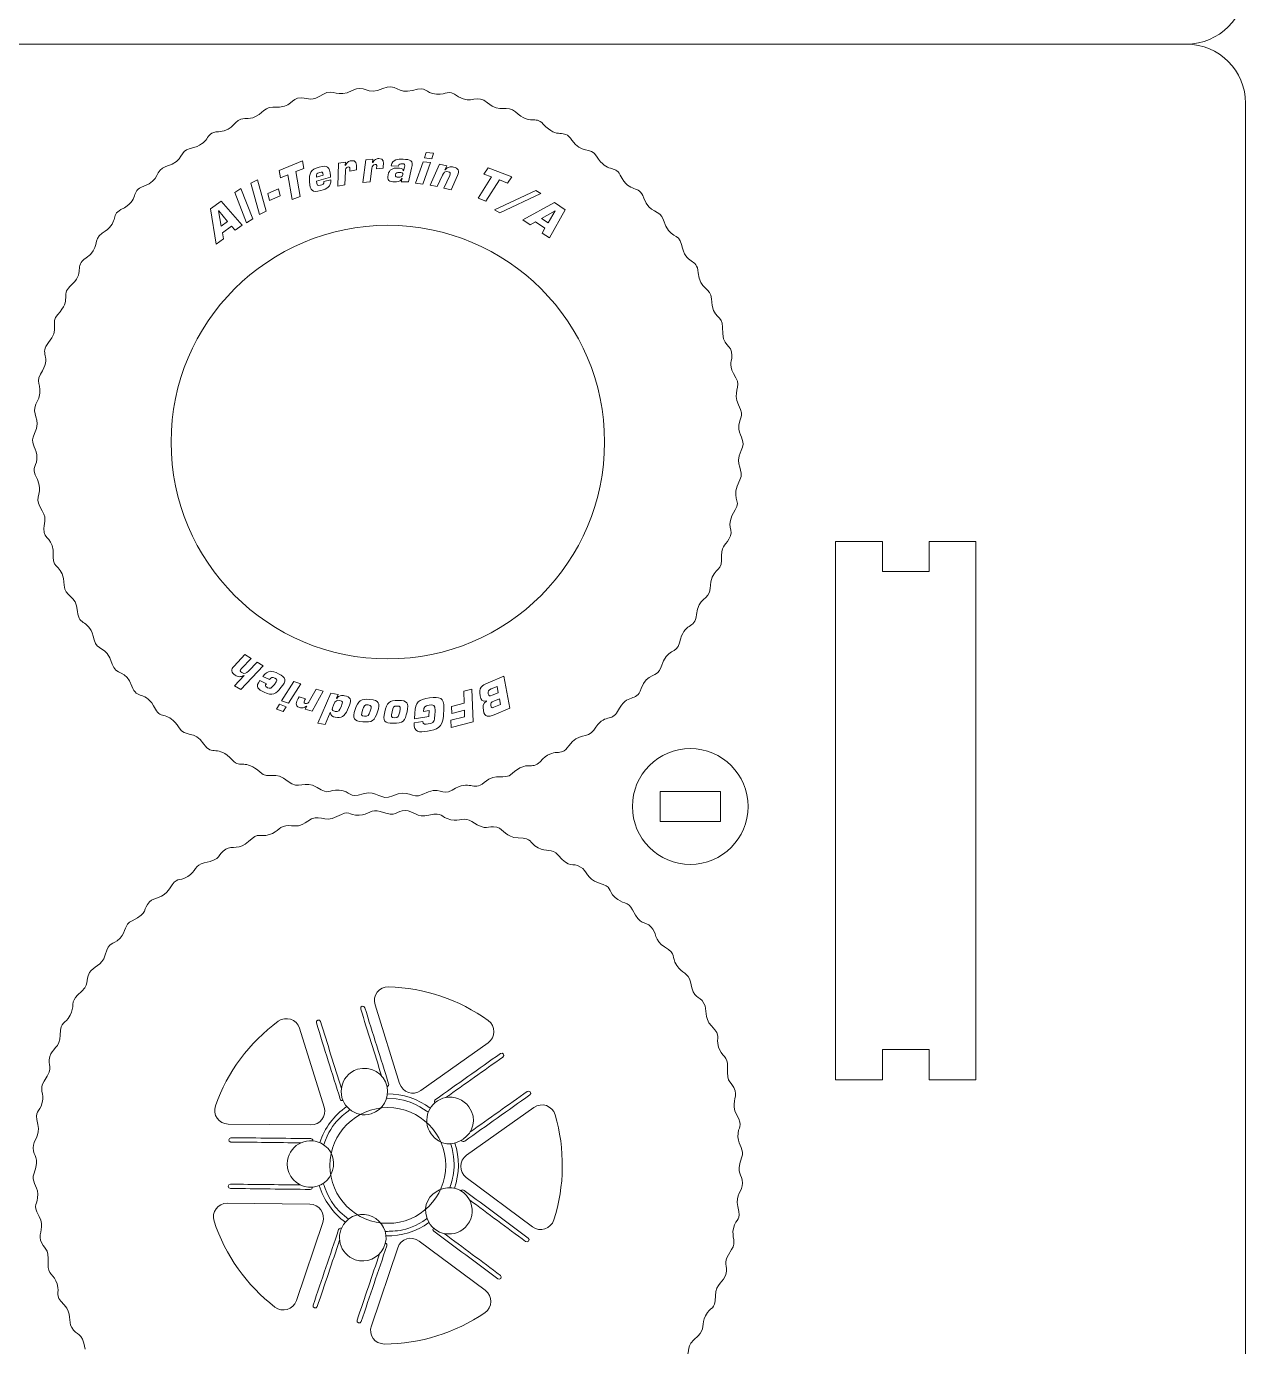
# Model space of a CAD drawing. Header units: centimetres. Extents: x -10 to 98, y 3 to 108.
# Drawn here: x 46.43 to 58.7, y 42.45 to 55.74 of the extents above; entities that cross this region are included whole.
import ezdxf

# ---------------------------------------------------------------- set-up
doc = ezdxf.new("R2010")
doc.units = ezdxf.units.CM
doc.header["$MEASUREMENT"] = 0
doc.layers.add('Camada 1', color=7, linetype='Continuous')

msp = doc.modelspace()

# ---------------------------------------------------------------- linework, layer by layer
at = {"layer": 'Camada 1', "color": 5, "lineweight": 9}
for points in [[(58.10714, 55.55719), (58.4344, 55.55719), (58.70215, 55.82494), (58.70215, 56.15219)], [(24.78712, 55.55719), (24.78712, 55.55719), (58.10714, 55.55719), (58.10714, 55.55719)], [(58.10714, 55.55719), (58.10714, 55.55719), (24.78712, 55.55719), (24.78712, 55.55719)], [(58.70215, 54.96219), (58.70215, 55.28944), (58.4344, 55.55719), (58.10714, 55.55719)], [(58.70215, 54.96219), (58.70215, 54.96219), (58.70215, 3.79219), (58.70215, 3.79219)]]:
    msp.add_open_spline(points, degree=3, dxfattribs=at)
at = {"layer": 'Camada 1', "color": 3, "lineweight": 9}
for points in [[(49.70859, 55.09044), (49.83355, 55.15996), (49.85426, 55.03275), (50.01753, 55.11065)], [(50.31424, 55.09178), (50.1693, 55.0481), (50.14552, 55.17173), (50.01753, 55.11065)], [(50.55664, 55.05469), (50.42983, 55.06587), (50.47309, 55.13962), (50.31424, 55.09178)], [(48.91049, 54.92154), (49.12079, 54.91154), (49.07443, 55.01857), (49.19737, 55.01541)], [(49.19737, 55.01541), (49.28027, 55.01328), (49.2911, 54.97441), (49.41991, 55.05539)], [(49.41991, 55.05539), (49.5176, 55.11681), (49.56163, 55.0087), (49.70859, 55.09044)], [(50.78016, 55.028), (50.6496, 55.11111), (50.67445, 55.0443), (50.55664, 55.05469)], [(51.07102, 54.96657), (50.96429, 55.0597), (50.90744, 54.94699), (50.78016, 55.028)], [(48.66215, 54.81039), (48.79844, 54.81556), (48.80199, 54.9267), (48.91049, 54.92154)], [(51.07102, 54.96657), (51.20105, 54.85314), (51.26666, 54.95423), (51.3522, 54.875)], [(51.3522, 54.875), (51.50659, 54.73196), (51.54839, 54.84468), (51.63183, 54.75285)], [(48.36246, 54.6762), (48.53391, 54.68794), (48.51053, 54.80618), (48.62645, 54.81019)], [(48.62645, 54.81019), (48.63833, 54.81061), (48.65028, 54.80992), (48.66215, 54.81039)], [(51.63183, 54.75285), (51.78319, 54.58633), (51.83306, 54.72101), (51.92056, 54.59048)], [(48.07781, 54.5073), (48.29757, 54.55484), (48.20562, 54.66546), (48.36246, 54.6762)], [(47.83228, 54.32618), (48.03296, 54.38773), (47.9559, 54.48091), (48.07781, 54.5073)], [(51.92056, 54.59048), (52.01649, 54.44738), (52.10657, 54.52792), (52.16854, 54.42905)], [(52.16854, 54.42905), (52.2802, 54.25077), (52.35038, 54.34929), (52.40701, 54.23869)], [(47.6122, 54.12849), (47.77527, 54.18411), (47.72071, 54.29195), (47.83228, 54.32618)], [(52.40701, 54.23869), (52.50938, 54.0387), (52.59297, 54.15632), (52.6438, 54.00731)], [(47.38083, 53.89169), (47.58072, 53.99404), (47.46316, 54.07765), (47.6122, 54.12849)], [(52.6438, 54.00731), (52.69938, 53.84432), (52.8074, 53.89868), (52.84153, 53.7872)], [(47.19047, 53.65319), (47.36866, 53.76479), (47.27022, 53.83506), (47.38083, 53.89169)], [(50.06739, 53.73371), (48.8625, 53.73371), (47.88576, 52.75695), (47.88576, 51.55207)], [(52.249, 51.55207), (52.249, 52.75695), (51.27226, 53.73371), (50.06739, 53.73371)], [(52.84153, 53.7872), (52.90302, 53.58643), (52.99641, 53.66306), (53.02262, 53.5417)], [(47.02901, 53.40522), (47.17193, 53.50093), (47.09167, 53.59133), (47.19047, 53.65319)], [(53.02262, 53.5417), (53.07014, 53.32187), (53.18063, 53.41402), (53.19153, 53.25704)], [(46.86666, 53.11654), (47.03309, 53.2678), (46.89848, 53.31784), (47.02901, 53.40522)], [(53.19153, 53.25704), (53.20342, 53.08545), (53.32149, 53.10903), (53.3255, 52.99307)], [(46.74452, 52.8369), (46.88743, 52.99109), (46.77482, 53.03307), (46.86666, 53.11654)], [(53.3255, 52.99307), (53.33271, 52.78351), (53.44293, 52.83315), (53.43685, 52.70895)], [(46.65293, 52.5557), (46.76623, 52.68552), (46.66527, 52.75143), (46.74452, 52.8369)], [(53.43685, 52.70895), (53.4266, 52.49907), (53.53389, 52.54507), (53.53073, 52.4221)], [(46.57091, 52.23491), (46.69283, 52.4241), (46.54926, 52.43691), (46.65293, 52.5557)], [(53.53073, 52.4221), (53.52862, 52.33912), (53.48976, 52.32846), (53.57072, 52.19957)], [(46.52521, 51.93306), (46.62334, 52.11882), (46.50371, 52.13062), (46.57091, 52.23491)], [(53.57072, 52.19957), (53.6283, 52.1079), (53.53354, 52.05094), (53.59585, 51.92869)], [(46.50945, 51.63772), (46.58517, 51.79217), (46.47089, 51.83029), (46.52521, 51.93306)], [(53.60158, 51.68107), (53.58854, 51.80901), (53.67101, 51.78125), (53.59585, 51.92869)], [(46.50945, 51.63772), (46.45956, 51.53594), (46.5242, 51.51169), (46.53324, 51.42308)], [(47.88576, 51.55207), (47.88576, 50.3472), (48.8625, 49.37045), (50.06739, 49.37045)], [(50.06739, 49.37045), (51.27226, 49.37045), (52.249, 50.3472), (52.249, 51.55207)], [(53.62533, 51.46643), (53.67522, 51.56842), (53.61061, 51.59222), (53.60158, 51.68107)], [(46.53324, 51.42308), (46.54628, 51.29509), (46.46376, 51.32299), (46.53895, 51.17549)], [(53.62533, 51.46643), (53.5496, 51.31154), (53.664, 51.27418), (53.6096, 51.1711)], [(46.56413, 50.90456), (46.50641, 50.99618), (46.6013, 51.05316), (46.53895, 51.17549)], [(53.6096, 51.1711), (53.51143, 50.98502), (53.63112, 50.97354), (53.56392, 50.86924)], [(46.6041, 50.68208), (46.60645, 50.76532), (46.64496, 50.77633), (46.56413, 50.90456)], [(53.56392, 50.86924), (53.45007, 50.69256), (53.56602, 50.67837), (53.50163, 50.57379)], [(46.69795, 50.3952), (46.70795, 50.60555), (46.60064, 50.55936), (46.6041, 50.68208)], [(53.50163, 50.57379), (53.45766, 50.50245), (53.41913, 50.51327), (53.42506, 50.36134)], [(55.04568, 50.55269), (55.04568, 50.55269), (54.5747, 50.55269), (54.5747, 50.55269)], [(54.5747, 50.55269), (54.5747, 50.55269), (54.57472, 45.13481), (54.57472, 45.13481)], [(55.04568, 50.24927), (55.04568, 50.24927), (55.04568, 50.55269), (55.04568, 50.55269)], [(55.98763, 50.55269), (55.98763, 50.55269), (55.51666, 50.55269), (55.51666, 50.55269)], [(55.51666, 50.55269), (55.51666, 50.55269), (55.51666, 50.24928), (55.51666, 50.24928)], [(55.98764, 45.13481), (55.98764, 45.13481), (55.98763, 50.55269), (55.98763, 50.55269)], [(46.80931, 50.11108), (46.80209, 50.32069), (46.69204, 50.27077), (46.69795, 50.3952)], [(53.42506, 50.36134), (53.4299, 50.23746), (53.32061, 50.28768), (53.31088, 50.07818)], [(55.51666, 50.24928), (55.51666, 50.24928), (55.04568, 50.24927), (55.04568, 50.24927)], [(46.94333, 49.84718), (46.93182, 50.01823), (46.81331, 49.99519), (46.80931, 50.11108)], [(53.31088, 50.07818), (53.3055, 49.96238), (53.18768, 49.98711), (53.17419, 49.81577)], [(47.11218, 49.56249), (47.06485, 49.782), (46.95386, 49.6905), (46.94333, 49.84718)], [(53.17419, 49.81577), (53.16186, 49.65901), (53.05161, 49.75181), (53.00248, 49.53291)], [(47.29327, 49.31696), (47.23175, 49.51787), (47.13835, 49.44107), (47.11218, 49.56249)], [(53.00248, 49.53291), (52.97531, 49.41199), (52.88211, 49.48906), (52.81887, 49.28914)], [(47.49099, 49.09686), (47.43569, 49.25959), (47.32735, 49.20564), (47.29327, 49.31696)], [(52.81887, 49.28914), (52.78379, 49.17816), (52.67613, 49.23341), (52.61895, 49.07104)], [(47.72781, 48.86549), (47.62553, 49.06523), (47.54154, 48.94808), (47.49099, 49.09686)], [(52.61895, 49.07104), (52.56667, 48.92263), (52.48458, 49.04113), (52.37987, 48.84206)], [(47.96634, 48.67512), (47.85474, 48.8533), (47.78447, 48.75485), (47.72781, 48.86549)], [(52.37987, 48.84206), (52.32208, 48.73217), (52.25224, 48.83087), (52.13945, 48.65409)], [(48.21427, 48.51365), (48.11845, 48.65672), (48.02826, 48.57622), (47.96634, 48.67512)], [(52.13945, 48.65409), (52.07696, 48.55615), (51.98738, 48.6371), (51.88985, 48.49509)], [(48.50297, 48.35131), (48.35228, 48.51754), (48.30156, 48.3833), (48.21427, 48.51365)], [(51.88985, 48.49509), (51.80092, 48.3656), (51.75283, 48.50067), (51.59955, 48.33572)], [(48.7826, 48.22916), (48.6287, 48.37202), (48.58597, 48.25972), (48.50297, 48.35131)], [(53.1119, 48.46732), (52.79019, 48.46732), (52.52938, 48.20654), (52.52938, 47.88481)], [(53.69441, 47.88481), (53.69441, 48.20654), (53.4336, 48.46732), (53.1119, 48.46732)], [(49.06381, 48.13762), (48.93427, 48.25082), (48.86795, 48.14998), (48.7826, 48.22916)], [(51.31878, 48.21657), (51.23255, 48.13792), (51.16783, 48.23977), (51.03657, 48.1276)], [(51.59955, 48.33572), (51.51495, 48.2447), (51.47404, 48.35819), (51.31878, 48.21657)], [(49.06381, 48.13762), (49.17048, 48.04441), (49.22706, 48.15716), (49.35465, 48.07616)], [(50.71489, 48.04875), (50.60966, 47.98268), (50.60009, 48.10277), (50.41276, 48.00629)], [(51.03657, 48.1276), (50.91702, 48.02547), (50.9056, 48.16847), (50.71489, 48.04875)], [(49.35465, 48.07616), (49.48563, 47.99299), (49.46006, 48.05988), (49.57818, 48.04947)], [(49.57818, 48.04947), (49.70506, 48.03828), (49.6617, 47.96454), (49.82055, 48.01238)], [(49.82055, 48.01238), (49.9656, 48.05607), (49.98949, 47.93241), (50.11727, 47.99349)], [(50.41276, 48.00629), (50.3089, 47.9528), (50.27283, 48.0679), (50.11727, 47.99349)], [(49.77919, 47.7969), (49.659, 47.79311), (49.69449, 47.85865), (49.55459, 47.78337)], [(49.98976, 47.8339), (49.90068, 47.86515), (49.87356, 47.79988), (49.77919, 47.7969)], [(49.98976, 47.8339), (50.16954, 47.77084), (50.14068, 47.84305), (50.24615, 47.84374)], [(50.24615, 47.84374), (50.32196, 47.84423), (50.36101, 47.76799), (50.48075, 47.79637)], [(50.70128, 47.75158), (50.58392, 47.77908), (50.63527, 47.83299), (50.48075, 47.79637)], [(52.52938, 47.88481), (52.52938, 47.5631), (52.79019, 47.30231), (53.1119, 47.30231)], [(53.1119, 47.30231), (53.4336, 47.30231), (53.69441, 47.5631), (53.69441, 47.88481)], [(49.07051, 47.69244), (48.97644, 47.6995), (48.96696, 47.62934), (48.87682, 47.60213)], [(49.07051, 47.69244), (49.14766, 47.68665), (49.18657, 47.68094), (49.26065, 47.73856)], [(49.55459, 47.78337), (49.41924, 47.71053), (49.37218, 47.825), (49.26065, 47.73856)], [(50.91418, 47.73269), (50.83653, 47.78574), (50.79337, 47.73), (50.70128, 47.75158)], [(50.91418, 47.73269), (51.07145, 47.62526), (51.06292, 47.70244), (51.16446, 47.67575)], [(48.87682, 47.60213), (48.76177, 47.56742), (48.77903, 47.63992), (48.66334, 47.53102)], [(51.16446, 47.67575), (51.23806, 47.6564), (51.25586, 47.57266), (51.37866, 47.56924)], [(51.58021, 47.46895), (51.47404, 47.52584), (51.53734, 47.56482), (51.37866, 47.56924)], [(48.21922, 47.3179), (48.4064, 47.35332), (48.34561, 47.40148), (48.43643, 47.45466)], [(48.43643, 47.45466), (48.50163, 47.49282), (48.57382, 47.44674), (48.66334, 47.53102)], [(51.78089, 47.39577), (51.71943, 47.46701), (51.66356, 47.42431), (51.58021, 47.46895)], [(48.21922, 47.3179), (48.12655, 47.30036), (48.1357, 47.2303), (48.05556, 47.18052)], [(51.78089, 47.39577), (51.90552, 47.25133), (51.91689, 47.32797), (52.00805, 47.27584)], [(48.05556, 47.18052), (47.95325, 47.11698), (47.951, 47.19161), (47.86771, 47.05625)], [(52.00805, 47.27584), (52.07401, 47.23815), (52.06947, 47.15274), (52.18728, 47.11754)], [(47.66841, 46.92411), (47.72183, 46.97809), (47.80334, 46.95165), (47.86771, 47.05625)], [(52.35591, 46.96826), (52.26803, 47.05078), (52.33961, 47.07206), (52.18728, 47.11754)], [(47.49402, 46.7358), (47.66582, 46.81844), (47.5944, 46.84933), (47.66841, 46.92411)], [(52.53095, 46.84565), (52.4901, 46.93057), (52.42441, 46.90393), (52.35591, 46.96826)], [(52.53095, 46.84565), (52.61363, 46.67378), (52.64445, 46.74523), (52.71923, 46.67127)], [(47.49402, 46.7358), (47.40899, 46.69491), (47.43585, 46.62933), (47.37138, 46.56072)], [(52.71923, 46.67127), (52.77334, 46.61774), (52.74668, 46.53645), (52.85144, 46.47197)], [(47.37138, 46.56072), (47.28887, 46.47291), (47.26751, 46.54427), (47.2221, 46.39212)], [(47.06379, 46.2129), (47.10144, 46.27874), (47.18695, 46.27438), (47.2221, 46.39212)], [(52.97569, 46.28408), (52.91221, 46.38647), (52.98677, 46.38866), (52.85144, 46.47197)], [(53.11306, 46.12042), (53.09553, 46.21298), (53.02526, 46.20411), (52.97569, 46.28408)], [(46.94389, 45.98572), (47.08815, 46.11003), (47.01174, 46.12195), (47.06379, 46.2129)], [(53.11306, 46.12042), (53.14852, 45.9332), (53.19666, 45.99399), (53.24983, 45.90322)], [(46.94389, 45.98572), (46.8727, 45.92439), (46.9153, 45.86851), (46.87068, 45.78509)], [(53.24983, 45.90322), (53.28797, 45.8381), (53.24195, 45.76587), (53.3262, 45.67632)], [(46.87068, 45.78509), (46.81382, 45.67883), (46.77487, 45.74236), (46.77039, 45.58353)], [(46.66386, 45.36931), (46.68312, 45.44271), (46.76691, 45.4606), (46.77039, 45.58353)], [(53.39731, 45.46284), (53.36258, 45.57785), (53.43509, 45.56063), (53.3262, 45.67632)], [(53.4876, 45.26912), (53.49471, 45.36313), (53.4246, 45.3725), (53.39731, 45.46284)], [(46.60695, 45.11901), (46.71432, 45.27627), (46.63719, 45.26768), (46.66386, 45.36931)], [(55.04569, 45.13481), (55.04569, 45.13481), (55.04568, 45.43824), (55.04568, 45.43824)], [(55.04568, 45.43824), (55.04568, 45.43824), (55.51666, 45.43824), (55.51666, 45.43824)], [(55.51666, 45.43824), (55.51666, 45.43824), (55.51666, 45.13481), (55.51666, 45.13481)], [(53.4876, 45.26912), (53.47324, 45.07932), (53.53563, 45.12539), (53.5635, 45.024)], [(46.60695, 45.11901), (46.55391, 45.04133), (46.60959, 44.99824), (46.58805, 44.90613)], [(54.57472, 45.13481), (54.57472, 45.13481), (55.04569, 45.13481), (55.04569, 45.13481)], [(55.51666, 45.13481), (55.51666, 45.13481), (55.98764, 45.13481), (55.98764, 45.13481)], [(53.5635, 45.024), (53.58354, 44.9511), (53.52029, 44.89339), (53.57857, 44.78502)], [(46.58805, 44.90613), (46.56062, 44.78878), (46.50666, 44.84011), (46.54327, 44.6856)], [(53.59208, 44.56045), (53.58831, 44.6806), (53.65376, 44.64525), (53.57857, 44.78502)], [(46.49589, 44.45098), (46.49547, 44.5269), (46.57164, 44.56587), (46.54327, 44.6856)], [(53.62907, 44.34989), (53.66022, 44.43873), (53.59506, 44.46621), (53.59208, 44.56045)], [(46.50573, 44.19459), (46.56879, 44.37449), (46.49646, 44.34578), (46.49589, 44.45098)], [(53.62907, 44.34989), (53.566, 44.17016), (53.6383, 44.19859), (53.63891, 44.09348)], [(46.50573, 44.19459), (46.47454, 44.10564), (46.53974, 44.07843), (46.54271, 43.98405)], [(46.54271, 43.98405), (46.54651, 43.86379), (46.48097, 43.89932), (46.55632, 43.75941)], [(53.63891, 44.09348), (53.63933, 44.0176), (53.56316, 43.97853), (53.59154, 43.85888)], [(53.54673, 43.63835), (53.57422, 43.7556), (53.62817, 43.70452), (53.59154, 43.85888)], [(46.57132, 43.52049), (46.55132, 43.5935), (46.61466, 43.6511), (46.55632, 43.75941)], [(53.52786, 43.42546), (53.5809, 43.50314), (53.52518, 43.54629), (53.54673, 43.63835)], [(46.64718, 43.27535), (46.66146, 43.46534), (46.59912, 43.41907), (46.57132, 43.52049)], [(53.52786, 43.42546), (53.42046, 43.26815), (53.49759, 43.27678), (53.47094, 43.17518)], [(46.64718, 43.27535), (46.64012, 43.18136), (46.71027, 43.17179), (46.73751, 43.08162)], [(46.73751, 43.08162), (46.77233, 42.96637), (46.69979, 42.98367), (46.80867, 42.86814)], [(53.47094, 43.17518), (53.45168, 43.10177), (53.36785, 43.08374), (53.36443, 42.96098)], [(53.26412, 42.75941), (53.32099, 42.86561), (53.36, 42.80231), (53.36443, 42.96098)], [(46.88498, 42.64127), (46.84686, 42.70655), (46.89292, 42.7787), (46.80867, 42.86814)], [(53.19094, 42.55876), (53.26216, 42.62021), (53.21944, 42.67594), (53.26412, 42.75941)], [(47.02174, 42.42408), (46.98638, 42.61116), (46.93785, 42.55074), (46.88498, 42.64127)], [(53.19094, 42.55876), (53.04655, 42.43417), (53.12315, 42.42279), (53.071, 42.33158)]]:
    msp.add_open_spline(points, degree=3, dxfattribs=at)
at = {"layer": 'Camada 1', "color": 1, "lineweight": 9}
for points in [[(49.20943, 54.38139), (49.20943, 54.38139), (48.97258, 54.28709), (48.97258, 54.28709)], [(49.22229, 54.30613), (49.22229, 54.30613), (49.20943, 54.38139), (49.20943, 54.38139)], [(49.4904, 54.23128), (49.48378, 54.32487), (49.45791, 54.34206), (49.37663, 54.31888)], [(49.57004, 54.35828), (49.57004, 54.35828), (49.56232, 54.12801), (49.56232, 54.12801)], [(49.64062, 54.37087), (49.64062, 54.37087), (49.57004, 54.35828), (49.57004, 54.35828)], [(49.63921, 54.33702), (49.63921, 54.33702), (49.64062, 54.37087), (49.64062, 54.37087)], [(49.66481, 54.36952), (49.65523, 54.36213), (49.64795, 54.35171), (49.64218, 54.33757)], [(49.69932, 54.38396), (49.68578, 54.38153), (49.6744, 54.37691), (49.66481, 54.36952)], [(49.75153, 54.3087), (49.75274, 54.35076), (49.74999, 54.393), (49.69932, 54.38396)], [(49.84633, 54.39355), (49.84633, 54.39355), (49.81554, 54.16524), (49.81554, 54.16524)], [(49.91779, 54.399), (49.91779, 54.399), (49.84633, 54.39355), (49.84633, 54.39355)], [(49.9399, 54.34646), (49.91764, 54.34476), (49.90997, 54.32653), (49.90755, 54.30783)], [(49.91304, 54.36548), (49.91304, 54.36548), (49.91779, 54.399), (49.91779, 54.399)], [(49.91604, 54.36571), (49.91604, 54.36571), (49.91304, 54.36548), (49.91304, 54.36548)], [(49.94177, 54.39525), (49.93149, 54.38884), (49.92318, 54.37919), (49.91604, 54.36571)], [(49.95441, 54.314), (49.95663, 54.33007), (49.95999, 54.34797), (49.9399, 54.34646)], [(49.97751, 54.40613), (49.96382, 54.40508), (49.95204, 54.40162), (49.94177, 54.39525)], [(50.02194, 54.32604), (50.02737, 54.36775), (50.02887, 54.41007), (49.97751, 54.40613)], [(50.14671, 54.39214), (50.12506, 54.38404), (50.10831, 54.36727), (50.0998, 54.33226)], [(50.22027, 54.399), (50.19409, 54.39961), (50.16792, 54.40022), (50.14671, 54.39214)], [(50.20977, 54.35417), (50.19134, 54.35462), (50.17837, 54.3506), (50.1736, 54.33054)], [(50.23518, 54.31924), (50.23994, 54.34015), (50.24197, 54.35343), (50.20977, 54.35417)], [(50.30704, 54.30984), (50.32515, 54.38713), (50.29578, 54.39724), (50.22027, 54.399)], [(50.42242, 54.37414), (50.42242, 54.37414), (50.34739, 54.15635), (50.34739, 54.15635)], [(50.42068, 54.14736), (50.42068, 54.14736), (50.4957, 54.36519), (50.4957, 54.36519)], [(50.4957, 54.36519), (50.4957, 54.36519), (50.42242, 54.37414), (50.42242, 54.37414)], [(50.45417, 54.46755), (50.45417, 54.46755), (50.43537, 54.41278), (50.43537, 54.41278)], [(50.43537, 54.41278), (50.43537, 54.41278), (50.50864, 54.40381), (50.50864, 54.40381)], [(50.52743, 54.45862), (50.52743, 54.45862), (50.45417, 54.46755), (50.45417, 54.46755)], [(50.58819, 54.34834), (50.58819, 54.34834), (50.49235, 54.13883), (50.49235, 54.13883)], [(50.50864, 54.40381), (50.50864, 54.40381), (50.52743, 54.45862), (50.52743, 54.45862)], [(50.66027, 54.33233), (50.66027, 54.33233), (50.58819, 54.34834), (50.58819, 54.34834)], [(48.97258, 54.28709), (48.97258, 54.28709), (48.98545, 54.21181), (48.98545, 54.21181)], [(48.98545, 54.21181), (48.98545, 54.21181), (49.06203, 54.24231), (49.06203, 54.24231)], [(49.06203, 54.24231), (49.06203, 54.24231), (49.10478, 53.99324), (49.10478, 53.99324)], [(49.14176, 54.27405), (49.14176, 54.27405), (49.22229, 54.30613), (49.22229, 54.30613)], [(49.18454, 54.02502), (49.18454, 54.02502), (49.14176, 54.27405), (49.14176, 54.27405)], [(49.37663, 54.31888), (49.28952, 54.29403), (49.27263, 54.25933), (49.27868, 54.17089)], [(49.37877, 54.26592), (49.35359, 54.25876), (49.34615, 54.25038), (49.34765, 54.22003)], [(49.41743, 54.23992), (49.41743, 54.23992), (49.34765, 54.22003), (49.34765, 54.22003)], [(49.35059, 54.17848), (49.35059, 54.17848), (49.49134, 54.21859), (49.49134, 54.21859)], [(49.41743, 54.23992), (49.41484, 54.274), (49.40271, 54.27275), (49.37877, 54.26592)], [(49.49134, 54.21859), (49.49134, 54.21859), (49.4904, 54.23128), (49.4904, 54.23128)], [(49.63498, 54.14098), (49.63498, 54.14098), (49.63954, 54.27914), (49.63954, 54.27914)], [(49.64218, 54.33757), (49.64218, 54.33757), (49.63921, 54.33702), (49.63921, 54.33702)], [(49.66785, 54.32079), (49.64589, 54.31686), (49.64009, 54.29798), (49.63954, 54.27914)], [(49.68555, 54.28997), (49.68615, 54.30619), (49.68772, 54.32434), (49.66785, 54.32079)], [(49.68533, 54.27902), (49.68533, 54.27902), (49.75082, 54.2907), (49.75082, 54.2907)], [(49.68555, 54.28997), (49.68555, 54.28997), (49.68533, 54.27902), (49.68533, 54.27902)], [(49.75082, 54.2907), (49.75082, 54.2907), (49.75153, 54.3087), (49.75153, 54.3087)], [(49.88915, 54.17086), (49.88915, 54.17086), (49.90755, 54.30783), (49.90755, 54.30783)], [(49.95441, 54.314), (49.95441, 54.314), (49.9531, 54.30313), (49.9531, 54.30313)], [(49.9531, 54.30313), (49.9531, 54.30313), (50.01944, 54.3082), (50.01944, 54.3082)], [(50.01944, 54.3082), (50.01944, 54.3082), (50.02194, 54.32604), (50.02194, 54.32604)], [(50.06935, 54.24197), (50.05602, 54.18475), (50.08319, 54.17166), (50.13469, 54.17047)], [(50.16756, 54.3105), (50.11435, 54.31175), (50.08223, 54.29574), (50.06935, 54.24197)], [(50.0998, 54.33226), (50.0998, 54.33226), (50.1736, 54.33054), (50.1736, 54.33054)], [(50.14363, 54.24238), (50.13793, 54.21804), (50.15896, 54.21756), (50.17011, 54.2173)], [(50.18153, 54.26509), (50.16348, 54.26552), (50.14884, 54.26286), (50.14363, 54.24238)], [(50.22316, 54.28389), (50.22118, 54.30968), (50.18859, 54.31001), (50.16756, 54.3105)], [(50.17011, 54.2173), (50.20101, 54.21657), (50.21139, 54.2202), (50.21709, 54.24367)], [(50.21709, 54.24367), (50.22139, 54.26246), (50.20557, 54.26454), (50.18153, 54.26509)], [(50.2266, 54.28381), (50.2266, 54.28381), (50.22316, 54.28389), (50.22316, 54.28389)], [(50.23518, 54.31924), (50.23518, 54.31924), (50.2266, 54.28381), (50.2266, 54.28381)], [(50.27375, 54.1698), (50.27375, 54.1698), (50.30704, 54.30984), (50.30704, 54.30984)], [(50.56442, 54.12281), (50.56442, 54.12281), (50.61689, 54.23822), (50.61689, 54.23822)], [(50.67488, 54.27367), (50.64265, 54.28083), (50.62869, 54.26373), (50.61689, 54.23822)], [(50.69088, 54.23668), (50.69088, 54.23668), (50.63186, 54.10781), (50.63186, 54.10781)], [(50.64232, 54.29322), (50.64232, 54.29322), (50.66027, 54.33233), (50.66027, 54.33233)], [(50.64525, 54.29257), (50.64525, 54.29257), (50.64232, 54.29322), (50.64232, 54.29322)], [(50.68441, 54.32035), (50.67084, 54.31677), (50.65837, 54.30813), (50.64525, 54.29257)], [(50.69088, 54.23668), (50.6994, 54.25722), (50.69835, 54.26846), (50.67488, 54.27367)], [(50.72993, 54.31946), (50.71315, 54.3232), (50.69846, 54.32425), (50.68441, 54.32035)], [(50.70393, 54.09178), (50.70393, 54.09178), (50.77001, 54.23668), (50.77001, 54.23668)], [(50.77001, 54.23668), (50.79059, 54.2818), (50.77852, 54.30865), (50.72993, 54.31946)], [(51.11174, 54.22043), (51.11174, 54.22043), (50.975, 54.00795), (50.975, 54.00795)], [(51.07608, 54.31385), (51.07608, 54.31385), (51.03474, 54.2497), (51.03474, 54.2497)], [(51.03474, 54.2497), (51.03474, 54.2497), (51.11174, 54.22043), (51.11174, 54.22043)], [(51.31442, 54.22332), (51.31442, 54.22332), (51.07608, 54.31385), (51.07608, 54.31385)], [(51.27304, 54.15914), (51.27304, 54.15914), (51.31442, 54.22332), (51.31442, 54.22332)], [(48.58758, 54.10558), (48.58758, 54.10558), (48.52583, 54.06514), (48.52583, 54.06514)], [(48.70679, 53.79889), (48.70679, 53.79889), (48.58758, 54.10558), (48.58758, 54.10558)], [(48.75447, 54.19278), (48.75447, 54.19278), (48.68899, 54.15869), (48.68899, 54.15869)], [(48.68899, 54.15869), (48.68899, 54.15869), (48.77702, 53.84165), (48.77702, 53.84165)], [(48.8425, 53.87573), (48.8425, 53.87573), (48.75447, 54.19278), (48.75447, 54.19278)], [(48.96629, 54.10212), (48.96629, 54.10212), (48.86018, 54.05351), (48.86018, 54.05351)], [(48.98197, 54.03186), (48.98197, 54.03186), (48.96629, 54.10212), (48.96629, 54.10212)], [(49.27868, 54.17089), (49.28442, 54.08504), (49.30732, 54.05947), (49.39276, 54.0838)], [(49.35059, 54.17848), (49.35319, 54.13813), (49.35966, 54.12794), (49.38892, 54.13628)], [(49.38892, 54.13628), (49.41083, 54.14252), (49.42498, 54.14923), (49.42303, 54.17323)], [(49.39276, 54.0838), (49.42413, 54.09278), (49.45025, 54.10289), (49.46794, 54.1191)], [(49.49281, 54.19313), (49.49281, 54.19313), (49.42303, 54.17323), (49.42303, 54.17323)], [(49.46794, 54.1191), (49.48593, 54.13583), (49.49507, 54.15852), (49.49281, 54.19313)], [(49.56232, 54.12801), (49.56232, 54.12801), (49.63498, 54.14098), (49.63498, 54.14098)], [(49.81554, 54.16524), (49.81554, 54.16524), (49.88915, 54.17086), (49.88915, 54.17086)], [(50.13469, 54.17047), (50.16042, 54.16988), (50.19485, 54.17422), (50.20802, 54.20481)], [(50.21058, 54.20478), (50.21058, 54.20478), (50.19995, 54.17152), (50.19995, 54.17152)], [(50.19995, 54.17152), (50.19995, 54.17152), (50.27375, 54.1698), (50.27375, 54.1698)], [(50.20802, 54.20481), (50.20802, 54.20481), (50.21058, 54.20478), (50.21058, 54.20478)], [(50.34739, 54.15635), (50.34739, 54.15635), (50.42068, 54.14736), (50.42068, 54.14736)], [(50.49235, 54.13883), (50.49235, 54.13883), (50.56442, 54.12281), (50.56442, 54.12281)], [(50.63186, 54.10781), (50.63186, 54.10781), (50.70393, 54.09178), (50.70393, 54.09178)], [(51.05523, 53.97745), (51.05523, 53.97745), (51.192, 54.18994), (51.192, 54.18994)], [(51.55652, 54.08354), (51.55652, 54.08354), (51.14268, 53.88946), (51.14268, 53.88946)], [(51.192, 54.18994), (51.192, 54.18994), (51.27304, 54.15914), (51.27304, 54.15914)], [(51.60794, 54.05505), (51.60794, 54.05505), (51.55652, 54.08354), (51.55652, 54.08354)], [(48.38906, 53.97787), (48.38906, 53.97787), (48.28357, 53.9011), (48.28357, 53.9011)], [(48.60245, 53.73507), (48.60245, 53.73507), (48.38906, 53.97787), (48.38906, 53.97787)], [(48.52583, 54.06514), (48.52583, 54.06514), (48.64505, 53.75846), (48.64505, 53.75846)], [(48.86018, 54.05351), (48.86018, 54.05351), (48.87579, 53.98327), (48.87579, 53.98327)], [(48.87579, 53.98327), (48.87579, 53.98327), (48.98197, 54.03186), (48.98197, 54.03186)], [(49.10478, 53.99324), (49.10478, 53.99324), (49.18454, 54.02502), (49.18454, 54.02502)], [(50.975, 54.00795), (50.975, 54.00795), (51.05523, 53.97745), (51.05523, 53.97745)], [(51.19413, 53.86098), (51.19413, 53.86098), (51.60794, 54.05505), (51.60794, 54.05505)], [(51.74368, 53.9624), (51.74368, 53.9624), (51.42564, 53.79031), (51.42564, 53.79031)], [(51.85123, 53.88854), (51.85123, 53.88854), (51.74368, 53.9624), (51.74368, 53.9624)], [(48.28357, 53.9011), (48.28357, 53.9011), (48.33977, 53.54386), (48.33977, 53.54386)], [(48.36414, 53.88013), (48.36414, 53.88013), (48.36481, 53.88062), (48.36481, 53.88062)], [(48.39036, 53.72668), (48.39036, 53.72668), (48.36414, 53.88013), (48.36414, 53.88013)], [(48.36481, 53.88062), (48.36481, 53.88062), (48.45489, 53.77367), (48.45489, 53.77367)], [(48.77702, 53.84165), (48.77702, 53.84165), (48.8425, 53.87573), (48.8425, 53.87573)], [(51.14268, 53.88946), (51.14268, 53.88946), (51.19413, 53.86098), (51.19413, 53.86098)], [(51.61485, 53.80356), (51.61485, 53.80356), (51.75076, 53.87944), (51.75076, 53.87944)], [(51.75146, 53.87896), (51.75146, 53.87896), (51.68066, 53.75839), (51.68066, 53.75839)], [(51.69349, 53.60642), (51.69349, 53.60642), (51.85123, 53.88854), (51.85123, 53.88854)], [(51.75076, 53.87944), (51.75076, 53.87944), (51.75146, 53.87896), (51.75146, 53.87896)], [(48.45489, 53.77367), (48.45489, 53.77367), (48.39036, 53.72668), (48.39036, 53.72668)], [(48.40157, 53.65732), (48.40157, 53.65732), (48.4949, 53.72524), (48.4949, 53.72524)], [(48.4949, 53.72524), (48.4949, 53.72524), (48.53165, 53.68355), (48.53165, 53.68355)], [(48.53165, 53.68355), (48.53165, 53.68355), (48.60245, 53.73507), (48.60245, 53.73507)], [(48.64505, 53.75846), (48.64505, 53.75846), (48.70679, 53.79889), (48.70679, 53.79889)], [(51.42564, 53.79031), (51.42564, 53.79031), (51.49922, 53.73977), (51.49922, 53.73977)], [(51.49922, 53.73977), (51.49922, 53.73977), (51.55319, 53.76988), (51.55319, 53.76988)], [(51.55319, 53.76988), (51.55319, 53.76988), (51.64836, 53.70453), (51.64836, 53.70453)], [(51.68066, 53.75839), (51.68066, 53.75839), (51.61485, 53.80356), (51.61485, 53.80356)], [(51.64836, 53.70453), (51.64836, 53.70453), (51.62128, 53.65597), (51.62128, 53.65597)], [(48.33977, 53.54386), (48.33977, 53.54386), (48.41194, 53.59639), (48.41194, 53.59639)], [(48.41194, 53.59639), (48.41194, 53.59639), (48.40157, 53.65732), (48.40157, 53.65732)], [(51.62128, 53.65597), (51.62128, 53.65597), (51.69349, 53.60642), (51.69349, 53.60642)], [(48.51915, 49.29835), (48.48497, 49.26243), (48.48762, 49.23309), (48.53004, 49.20703)], [(48.62889, 49.41376), (48.62889, 49.41376), (48.51915, 49.29835), (48.51915, 49.29835)], [(48.58686, 49.06178), (48.58686, 49.06178), (48.81354, 49.30029), (48.81354, 49.30029)], [(48.59395, 49.27254), (48.59395, 49.27254), (48.69176, 49.3751), (48.69176, 49.3751)], [(48.69176, 49.3751), (48.69176, 49.3751), (48.62889, 49.41376), (48.62889, 49.41376)], [(48.75064, 49.33893), (48.75064, 49.33893), (48.66339, 49.24696), (48.66339, 49.24696)], [(48.81354, 49.30029), (48.81354, 49.30029), (48.75064, 49.33893), (48.75064, 49.33893)], [(48.62142, 49.20326), (48.62142, 49.20326), (48.52395, 49.10042), (48.52395, 49.10042)], [(48.53004, 49.20703), (48.54465, 49.19802), (48.55821, 49.19224), (48.57277, 49.19134)], [(48.57277, 49.19134), (48.58675, 49.1903), (48.60136, 49.1944), (48.61884, 49.20484)], [(48.59395, 49.27254), (48.57919, 49.2559), (48.57653, 49.24495), (48.59699, 49.23238)], [(48.59699, 49.23238), (48.62516, 49.21506), (48.64389, 49.2267), (48.66339, 49.24696)], [(48.61884, 49.20484), (48.61884, 49.20484), (48.62142, 49.20326), (48.62142, 49.20326)], [(48.88191, 49.24525), (48.85832, 49.24288), (48.83701, 49.2275), (48.81049, 49.19364)], [(48.81049, 49.19364), (48.81049, 49.19364), (48.87683, 49.16132), (48.87683, 49.16132)], [(48.9312, 49.17492), (48.9011, 49.18959), (48.89445, 49.18378), (48.87683, 49.16132)], [(48.96682, 49.22061), (48.93094, 49.23808), (48.90532, 49.24819), (48.88191, 49.24525)], [(48.92492, 49.11307), (48.95811, 49.15566), (48.95628, 49.16271), (48.9312, 49.17492)], [(48.99131, 49.08075), (49.04719, 49.15234), (49.04513, 49.18245), (48.96682, 49.22061)], [(51.23342, 49.1965), (51.23342, 49.1965), (51.07581, 49.13065), (51.07581, 49.13065)], [(51.29453, 48.87316), (51.29453, 48.87316), (51.23342, 49.1965), (51.23342, 49.1965)], [(48.52395, 49.10042), (48.52395, 49.10042), (48.58686, 49.06178), (48.58686, 49.06178)], [(48.77865, 49.15281), (48.72845, 49.08798), (48.76364, 49.06322), (48.8219, 49.03484)], [(48.84501, 49.12049), (48.84501, 49.12049), (48.77865, 49.15281), (48.77865, 49.15281)], [(48.8219, 49.03484), (48.90485, 48.99442), (48.94319, 49.01919), (48.99131, 49.08075)], [(48.84501, 49.12049), (48.83706, 49.11098), (48.83386, 49.10444), (48.83526, 49.0985)], [(48.83526, 49.0985), (48.83703, 49.09237), (48.84363, 49.08728), (48.85751, 49.08051)], [(48.85751, 49.08051), (48.88105, 49.06902), (48.89273, 49.07146), (48.92492, 49.11307)], [(49.12074, 49.14409), (49.12074, 49.14409), (48.99746, 48.94944), (48.99746, 48.94944)], [(49.06668, 48.92381), (49.06668, 48.92381), (49.18998, 49.11846), (49.18998, 49.11846)], [(49.18998, 49.11846), (49.18998, 49.11846), (49.12074, 49.14409), (49.12074, 49.14409)], [(49.34701, 49.0671), (49.34701, 49.0671), (49.27908, 48.94674), (49.27908, 48.94674)], [(49.30403, 48.84442), (49.30403, 48.84442), (49.41747, 49.04495), (49.41747, 49.04495)], [(49.41747, 49.04495), (49.41747, 49.04495), (49.34701, 49.0671), (49.34701, 49.0671)], [(50.91393, 49.06628), (50.91393, 49.06628), (50.83073, 49.04515), (50.83073, 49.04515)], [(50.83073, 49.04515), (50.83073, 49.04515), (50.8356, 48.92464), (50.8356, 48.92464)], [(50.92695, 48.73748), (50.92695, 48.73748), (50.91393, 49.06628), (50.91393, 49.06628)], [(51.07581, 49.13065), (51.01288, 49.10436), (50.98094, 49.07939), (50.99592, 49.00008)], [(51.10767, 49.06768), (51.08196, 49.05695), (51.07253, 49.04603), (51.0775, 49.01971)], [(51.10767, 49.06768), (51.10767, 49.06768), (51.16751, 49.09265), (51.16751, 49.09265)], [(51.17953, 49.02931), (51.17953, 49.02931), (51.11815, 49.00369), (51.11815, 49.00369)], [(51.16751, 49.09265), (51.16751, 49.09265), (51.17953, 49.02931), (51.17953, 49.02931)], [(48.97596, 48.91485), (48.97596, 48.91485), (48.94504, 48.86588), (48.94504, 48.86588)], [(49.04518, 48.88923), (49.04518, 48.88923), (48.97596, 48.91485), (48.97596, 48.91485)], [(48.99746, 48.94944), (48.99746, 48.94944), (49.06668, 48.92381), (49.06668, 48.92381)], [(49.16609, 48.97235), (49.14552, 48.93564), (49.12843, 48.89693), (49.17759, 48.88147)], [(49.17505, 48.98797), (49.17505, 48.98797), (49.16609, 48.97235), (49.16609, 48.97235)], [(49.23851, 48.96803), (49.23851, 48.96803), (49.17505, 48.98797), (49.17505, 48.98797)], [(49.21479, 48.8783), (49.22672, 48.88042), (49.23802, 48.88631), (49.24964, 48.89616)], [(49.23325, 48.95843), (49.22521, 48.94432), (49.21542, 48.92897), (49.23467, 48.9229)], [(49.23325, 48.95843), (49.23325, 48.95843), (49.23851, 48.96803), (49.23851, 48.96803)], [(49.23467, 48.9229), (49.25595, 48.91622), (49.26985, 48.93029), (49.27908, 48.94674)], [(49.25254, 48.89526), (49.25254, 48.89526), (49.23563, 48.8659), (49.23563, 48.8659)], [(49.24964, 48.89616), (49.24964, 48.89616), (49.25254, 48.89526), (49.25254, 48.89526)], [(49.49471, 49.02524), (49.49471, 49.02524), (49.36266, 48.72388), (49.36266, 48.72388)], [(49.56699, 49.01029), (49.56699, 49.01029), (49.49471, 49.02524), (49.49471, 49.02524)], [(49.52067, 48.90503), (49.50296, 48.86399), (49.49741, 48.84983), (49.53562, 48.8419)], [(49.58377, 48.95158), (49.55394, 48.95777), (49.54196, 48.9528), (49.52067, 48.90503)], [(49.54942, 48.97405), (49.54942, 48.97405), (49.56699, 49.01029), (49.56699, 49.01029)], [(49.55276, 48.97336), (49.55276, 48.97336), (49.54942, 48.97405), (49.54942, 48.97405)], [(49.58901, 49.00003), (49.57599, 48.99658), (49.56373, 48.98816), (49.55276, 48.97336)], [(49.59673, 48.8893), (49.61963, 48.94065), (49.61403, 48.94531), (49.58377, 48.95158)], [(49.63266, 48.99933), (49.6167, 49.00261), (49.60237, 49.00341), (49.58901, 49.00003)], [(49.68228, 48.90445), (49.70698, 48.96028), (49.68604, 48.98828), (49.63266, 48.99933)], [(49.66132, 48.8562), (49.66132, 48.8562), (49.68228, 48.90445), (49.68228, 48.90445)], [(49.8874, 48.96154), (49.79435, 48.97116), (49.76815, 48.95144), (49.73896, 48.86124)], [(49.86836, 48.90658), (49.8342, 48.91008), (49.8281, 48.90125), (49.81241, 48.85367)], [(49.88967, 48.84567), (49.90537, 48.89326), (49.90381, 48.9029), (49.86836, 48.90658)], [(49.96312, 48.8381), (49.99157, 48.92577), (49.97921, 48.95208), (49.8874, 48.96154)], [(50.17302, 48.95231), (50.07945, 48.95249), (50.05538, 48.93021), (50.03545, 48.83756)], [(50.15961, 48.89569), (50.12531, 48.89575), (50.12013, 48.8863), (50.10929, 48.83741)], [(50.18698, 48.83727), (50.19778, 48.88618), (50.19524, 48.89561), (50.15961, 48.89569)], [(50.26079, 48.83713), (50.28027, 48.92722), (50.26531, 48.95215), (50.17302, 48.95231)], [(50.48757, 48.97742), (50.37382, 48.96033), (50.34535, 48.93608), (50.33898, 48.82534)], [(50.48317, 48.90557), (50.43987, 48.89907), (50.42818, 48.88732), (50.42505, 48.84171)], [(50.54304, 48.85075), (50.54642, 48.909), (50.52729, 48.91219), (50.48317, 48.90557)], [(50.63123, 48.87617), (50.63781, 48.98262), (50.58773, 48.99244), (50.48757, 48.97742)], [(50.8356, 48.92464), (50.8356, 48.92464), (50.70832, 48.89234), (50.70832, 48.89234)], [(50.99592, 49.00008), (51.00358, 48.95952), (51.01625, 48.93365), (51.06095, 48.94906)], [(51.0615, 48.94561), (51.02373, 48.92238), (51.02133, 48.89252), (51.02872, 48.85144)], [(51.06095, 48.94906), (51.06095, 48.94906), (51.0615, 48.94561), (51.0615, 48.94561)], [(51.0775, 49.01971), (51.0826, 48.99302), (51.09238, 48.99294), (51.11815, 49.00369)], [(51.13362, 48.94548), (51.1059, 48.93391), (51.10036, 48.92601), (51.10514, 48.90012)], [(51.10514, 48.90012), (51.10863, 48.88064), (51.11301, 48.87454), (51.13512, 48.88285)], [(51.13362, 48.94548), (51.13362, 48.94548), (51.19063, 48.96931), (51.19063, 48.96931)], [(51.20168, 48.91067), (51.20168, 48.91067), (51.13512, 48.88285), (51.13512, 48.88285)], [(51.19063, 48.96931), (51.19063, 48.96931), (51.20168, 48.91067), (51.20168, 48.91067)], [(48.94504, 48.86588), (48.94504, 48.86588), (49.01426, 48.84028), (49.01426, 48.84028)], [(49.01426, 48.84028), (49.01426, 48.84028), (49.04518, 48.88923), (49.04518, 48.88923)], [(49.17759, 48.88147), (49.19067, 48.87736), (49.20288, 48.8762), (49.21479, 48.8783)], [(49.23563, 48.8659), (49.23563, 48.8659), (49.30403, 48.84442), (49.30403, 48.84442)], [(49.43491, 48.70891), (49.43491, 48.70891), (49.48752, 48.82952), (49.48752, 48.82952)], [(49.48752, 48.82952), (49.48752, 48.82952), (49.49088, 48.82881), (49.49088, 48.82881)], [(49.49088, 48.82881), (49.49083, 48.79901), (49.51155, 48.78904), (49.53804, 48.78354)], [(49.53562, 48.8419), (49.57179, 48.83442), (49.57844, 48.84751), (49.59673, 48.8893)], [(49.53804, 48.78354), (49.59855, 48.77102), (49.63311, 48.79191), (49.66132, 48.8562)], [(49.73896, 48.86124), (49.70913, 48.76855), (49.72113, 48.74705), (49.81505, 48.73734)], [(49.81241, 48.85367), (49.79714, 48.80605), (49.79741, 48.79613), (49.83155, 48.79259)], [(49.81505, 48.73734), (49.90856, 48.72767), (49.93439, 48.74828), (49.96312, 48.8381)], [(49.83155, 48.79259), (49.86697, 48.78893), (49.87441, 48.79808), (49.88967, 48.84567)], [(50.03545, 48.83756), (50.01515, 48.74227), (50.02925, 48.72212), (50.12366, 48.72194)], [(50.10929, 48.83741), (50.09891, 48.78851), (50.1002, 48.77864), (50.13449, 48.77858)], [(50.12366, 48.72194), (50.21765, 48.72176), (50.24133, 48.74489), (50.26079, 48.83713)], [(50.13449, 48.77858), (50.17013, 48.7785), (50.17659, 48.78836), (50.18698, 48.83727)], [(50.33898, 48.82534), (50.33898, 48.82534), (50.33546, 48.76795), (50.33546, 48.76795)], [(50.33546, 48.76795), (50.33546, 48.76795), (50.48019, 48.78968), (50.48019, 48.78968)], [(50.48361, 48.85052), (50.48361, 48.85052), (50.42505, 48.84171), (50.42505, 48.84171)], [(50.46739, 48.64367), (50.56077, 48.6577), (50.61951, 48.6826), (50.62619, 48.79122)], [(50.47181, 48.71551), (50.5329, 48.72471), (50.53606, 48.74426), (50.53979, 48.79734)], [(50.48019, 48.78968), (50.48019, 48.78968), (50.48361, 48.85052), (50.48361, 48.85052)], [(50.54304, 48.85075), (50.54304, 48.85075), (50.53979, 48.79734), (50.53979, 48.79734)], [(50.62619, 48.79122), (50.62619, 48.79122), (50.63123, 48.87617), (50.63123, 48.87617)], [(50.84057, 48.78818), (50.84057, 48.78818), (50.70247, 48.75315), (50.70247, 48.75315)], [(50.70832, 48.89234), (50.70832, 48.89234), (50.71109, 48.82042), (50.71109, 48.82042)], [(50.71109, 48.82042), (50.71109, 48.82042), (50.8384, 48.85273), (50.8384, 48.85273)], [(50.8384, 48.85273), (50.8384, 48.85273), (50.84057, 48.78818), (50.84057, 48.78818)], [(51.02872, 48.85144), (51.04239, 48.78089), (51.07949, 48.78333), (51.13853, 48.808)], [(51.13853, 48.808), (51.13853, 48.808), (51.29453, 48.87316), (51.29453, 48.87316)], [(49.36266, 48.72388), (49.36266, 48.72388), (49.43491, 48.70891), (49.43491, 48.70891)], [(50.33289, 48.72721), (50.32686, 48.623), (50.38506, 48.63131), (50.46739, 48.64367)], [(50.41903, 48.74014), (50.41903, 48.74014), (50.33289, 48.72721), (50.33289, 48.72721)], [(50.41903, 48.74014), (50.41882, 48.7071), (50.44636, 48.71168), (50.47181, 48.71551)], [(50.70247, 48.75315), (50.70247, 48.75315), (50.70563, 48.68133), (50.70563, 48.68133)], [(50.70563, 48.68133), (50.70563, 48.68133), (50.92695, 48.73748), (50.92695, 48.73748)], [(49.83603, 45.85965), (49.82744, 45.88708), (49.78575, 45.87402), (49.79432, 45.8466)], [(50.00435, 45.17389), (49.93424, 45.39809), (49.86461, 45.62243), (49.79432, 45.8466)], [(49.83603, 45.85965), (49.9161, 45.60411), (49.99544, 45.34833), (50.07553, 45.09278)], [(49.38958, 45.72019), (49.38098, 45.74764), (49.3393, 45.73457), (49.34789, 45.70714)], [(49.58734, 44.94026), (49.50727, 45.1958), (49.42797, 45.4516), (49.34789, 45.70714)], [(49.59963, 45.04723), (49.5295, 45.27151), (49.45985, 45.49597), (49.38958, 45.72019)], [(50.54521, 44.93414), (50.76367, 45.08905), (50.98211, 45.24396), (51.20055, 45.39886)], [(50.65087, 44.95553), (50.84254, 45.09143), (51.03419, 45.22734), (51.22583, 45.36324)], [(51.22583, 45.36324), (51.24927, 45.37986), (51.224, 45.4155), (51.20055, 45.39886)], [(49.76177, 45.23965), (49.67206, 45.21165), (49.61126, 45.13457), (49.59963, 45.0472)], [(50.06009, 45.06514), (50.03151, 45.19863), (49.89445, 45.28106), (49.76177, 45.23965)], [(49.59963, 45.0472), (49.57746, 44.88046), (49.73603, 44.74183), (49.90111, 44.79339)], [(49.90111, 44.79339), (50.01737, 44.8297), (50.08508, 44.94838), (50.06009, 45.06514)], [(50.06012, 45.06507), (50.0727, 45.06899), (50.07913, 45.0813), (50.07553, 45.09278)], [(49.58734, 44.94026), (49.59092, 44.92879), (49.60325, 44.92236), (49.61522, 44.92612)], [(50.05563, 44.95024), (50.05732, 44.94983), (50.05908, 44.94962), (50.06089, 44.94961)], [(50.47468, 44.80888), (50.42747, 44.8297), (50.31526, 44.94942), (50.06089, 44.94961)], [(50.49407, 44.84826), (50.37046, 44.942), (50.21907, 44.9927), (50.06409, 44.99329)], [(50.65086, 44.9555), (50.48523, 44.92515), (50.40242, 44.73138), (50.50245, 44.59032)], [(50.54521, 44.93414), (50.5354, 44.92719), (50.53306, 44.9135), (50.54037, 44.90324)], [(50.88381, 44.86077), (50.82948, 44.93737), (50.7375, 44.97137), (50.65086, 44.9555)], [(51.49641, 44.9817), (51.27794, 44.82679), (51.05949, 44.67188), (50.84105, 44.51696)], [(51.47114, 45.01734), (51.27949, 44.88144), (51.08782, 44.74552), (50.8962, 44.60961)], [(51.49641, 44.9817), (51.51985, 44.99832), (51.49458, 45.03396), (51.47114, 45.01734)], [(49.65335, 44.86497), (49.5254, 44.7756), (49.43096, 44.64928), (49.38245, 44.50101)], [(49.68483, 44.8344), (49.65161, 44.79741), (49.50052, 44.72568), (49.42299, 44.48449)], [(50.50245, 44.59032), (50.6803, 44.33952), (51.06179, 44.60978), (50.88381, 44.86077)], [(48.48796, 44.55182), (48.45936, 44.55215), (48.45886, 44.50846), (48.48751, 44.50815)], [(48.48796, 44.55182), (48.75579, 44.5488), (49.02357, 44.54563), (49.29135, 44.54262)], [(49.39499, 44.49503), (49.24346, 44.57282), (49.05674, 44.46573), (49.05469, 44.28959)], [(49.3129, 44.5194), (49.31309, 44.53257), (49.3034, 44.54249), (49.29135, 44.54262)], [(50.81001, 44.52307), (50.81756, 44.51234), (50.83124, 44.51001), (50.84105, 44.51696)], [(49.19232, 44.50005), (48.95738, 44.50273), (48.72243, 44.5055), (48.48751, 44.50815)], [(49.26978, 44.05392), (49.51854, 44.03423), (49.62483, 44.37703), (49.39499, 44.49503)], [(49.42077, 44.47965), (49.42169, 44.48112), (49.42243, 44.48275), (49.42299, 44.48449)], [(50.6943, 44.04963), (50.69861, 44.09683), (50.77871, 44.2473), (50.70055, 44.48664)], [(50.69953, 44.49184), (50.69965, 44.49013), (50.69997, 44.48837), (50.70055, 44.48664)], [(50.73773, 44.04338), (50.78843, 44.18979), (50.79065, 44.34944), (50.74307, 44.49712)], [(49.05469, 44.28959), (49.05321, 44.1648), (49.14995, 44.0634), (49.26978, 44.05392)], [(50.88833, 43.92734), (50.75489, 44.17436), (50.36557, 44.01163), (50.46231, 43.73803)], [(48.48263, 44.0841), (48.45403, 44.08441), (48.45352, 44.04076), (48.48217, 44.04043)], [(48.48217, 44.04043), (48.74994, 44.03738), (49.01774, 44.03423), (49.28552, 44.03121)], [(49.18749, 44.07599), (48.95256, 44.07866), (48.71758, 44.08144), (48.48263, 44.0841)], [(49.28552, 44.03121), (49.29754, 44.03106), (49.30748, 44.04077), (49.3076, 44.05338)], [(49.37734, 44.07067), (49.42227, 43.92261), (49.51501, 43.79186), (49.63986, 43.70047)], [(49.41617, 44.09111), (49.44245, 44.04644), (49.46129, 43.89468), (49.64954, 43.74792)], [(50.83539, 44.02125), (50.82575, 44.02843), (50.81204, 44.02642), (50.80449, 44.01632)], [(50.83539, 44.02125), (51.05005, 43.86116), (51.26519, 43.7017), (51.47986, 43.5416)], [(50.02333, 43.43987), (50.14565, 43.6835), (49.81957, 43.90214), (49.63986, 43.70047)], [(50.87021, 43.67657), (50.92626, 43.75185), (50.93016, 43.84985), (50.88833, 43.92734)], [(51.45373, 43.50661), (51.26542, 43.64701), (51.07677, 43.78697), (50.88839, 43.92728)], [(49.64954, 43.74792), (49.64954, 43.74792), (49.672, 43.73034), (49.672, 43.73034)], [(50.0402, 43.60616), (50.09177, 43.61774), (50.25027, 43.58555), (50.45779, 43.73549)], [(50.46231, 43.73803), (50.46073, 43.73736), (50.45921, 43.73653), (50.45779, 43.73549)], [(50.46231, 43.73803), (50.52357, 43.5648), (50.75708, 43.52464), (50.87021, 43.67657)], [(49.57228, 43.62686), (49.48653, 43.37311), (49.40093, 43.11936), (49.31521, 42.86565)], [(49.63986, 43.70047), (49.53033, 43.57754), (49.57882, 43.37787), (49.73978, 43.32355)], [(49.60098, 43.64017), (49.58854, 43.6444), (49.57612, 43.63824), (49.57228, 43.62686)], [(50.04768, 43.56294), (50.20367, 43.55968), (50.35409, 43.60701), (50.48076, 43.69821)], [(50.52619, 43.6424), (50.51834, 43.63193), (50.52033, 43.61818), (50.52996, 43.61102)], [(50.52996, 43.61102), (50.74466, 43.4509), (50.95982, 43.29143), (51.17452, 43.13133)], [(51.2006, 43.16635), (51.01226, 43.30682), (50.82349, 43.44685), (50.63499, 43.58721)], [(49.35659, 42.85164), (49.4318, 43.07424), (49.5069, 43.29688), (49.58208, 43.51948)], [(50.05678, 43.46322), (49.97107, 43.20952), (49.88551, 42.95577), (49.79978, 42.70207)], [(50.05678, 43.46322), (50.06065, 43.47463), (50.0545, 43.48706), (50.04256, 43.49108)], [(51.45373, 43.50661), (51.47676, 43.48941), (51.5029, 43.52443), (51.47986, 43.5416)], [(49.73978, 43.32355), (49.8522, 43.28564), (49.97218, 43.33804), (50.02333, 43.43987)], [(49.75842, 42.71604), (49.83361, 42.93862), (49.90869, 43.16123), (49.98386, 43.3838)], [(51.17452, 43.13133), (51.19754, 43.11414), (51.22365, 43.14915), (51.2006, 43.16635)], [(49.31521, 42.86565), (49.30604, 42.83848), (49.34744, 42.82453), (49.35659, 42.85164)], [(49.75842, 42.71604), (49.74923, 42.68891), (49.79062, 42.67495), (49.79978, 42.70207)]]:
    msp.add_open_spline(points, degree=3, dxfattribs=at)
at = {"layer": 'Camada 1', "lineweight": 9}
for points in [[(52.80847, 47.73309), (52.80847, 47.73309), (52.80847, 48.03654), (52.80847, 48.03654)], [(52.80847, 48.03654), (52.80847, 48.03654), (53.41533, 48.03654), (53.41533, 48.03654)], [(53.41533, 48.03654), (53.41533, 48.03654), (53.41533, 47.73309), (53.41533, 47.73309)], [(53.41533, 47.73309), (53.41533, 47.73309), (52.80847, 47.73309), (52.80847, 47.73309)], [(50.07452, 46.06977), (49.97904, 46.07235), (49.90995, 45.98109), (49.93843, 45.88992)], [(51.07734, 45.73145), (50.78495, 45.94211), (50.43471, 46.05984), (50.07452, 46.06977)], [(50.18608, 45.0969), (50.18608, 45.0969), (49.93843, 45.88992), (49.93843, 45.88992)], [(48.9636, 45.72286), (48.67195, 45.50927), (48.45214, 45.21469), (48.33161, 44.87379)], [(49.17776, 45.65233), (49.1493, 45.74345), (49.0406, 45.77927), (48.9636, 45.72286)], [(51.07652, 45.50596), (51.15441, 45.56118), (51.15479, 45.67566), (51.07734, 45.73145)], [(49.17776, 45.65233), (49.17776, 45.65233), (49.42541, 44.85938), (49.42541, 44.85938)], [(51.07652, 45.50596), (51.07652, 45.50596), (50.39854, 45.02517), (50.39854, 45.02517)], [(50.18608, 45.0969), (50.21426, 45.00667), (50.32136, 44.97046), (50.39854, 45.02517)], [(51.75057, 44.78212), (51.72352, 44.87367), (51.61536, 44.91113), (51.5375, 44.85591)], [(48.33161, 44.87379), (48.29982, 44.78386), (48.36535, 44.69015), (48.4607, 44.68904)], [(49.29153, 44.67948), (49.38611, 44.67839), (49.45361, 44.76913), (49.42541, 44.85938)], [(50.0674, 44.85464), (49.74575, 44.85464), (49.485, 44.59389), (49.485, 44.27224)], [(50.64979, 44.27224), (50.64979, 44.59389), (50.38906, 44.85464), (50.0674, 44.85464)], [(50.8595, 44.37512), (50.8595, 44.37512), (51.5375, 44.85591), (51.5375, 44.85591)], [(51.73811, 43.72387), (51.84787, 44.06703), (51.85265, 44.43653), (51.75057, 44.78212)], [(49.29153, 44.67948), (49.29153, 44.67948), (48.4607, 44.68904), (48.4607, 44.68904)], [(49.485, 44.27224), (49.485, 43.9506), (49.74575, 43.68984), (50.0674, 43.68984)], [(50.0674, 43.68984), (50.38906, 43.68984), (50.64979, 43.9506), (50.64979, 44.27224)], [(50.8595, 44.37512), (50.78234, 44.32041), (50.78108, 44.20736), (50.85691, 44.15091)], [(51.52338, 43.6549), (51.52338, 43.6549), (50.85691, 44.15091), (50.85691, 44.15091)], [(48.45125, 43.8922), (48.35576, 43.89331), (48.28815, 43.80094), (48.31803, 43.71024)], [(48.45125, 43.8922), (48.45125, 43.8922), (49.28237, 43.88265), (49.28237, 43.88265)], [(49.41208, 43.69973), (49.44233, 43.78935), (49.37695, 43.88155), (49.28237, 43.88265)], [(51.52338, 43.6549), (51.6, 43.59788), (51.709, 43.63291), (51.73811, 43.72387)], [(48.31803, 43.71024), (48.43053, 43.36889), (48.64549, 43.06575), (48.9304, 42.84668)], [(49.41208, 43.69973), (49.41208, 43.69973), (49.14619, 42.91221), (49.14619, 42.91221)], [(50.38117, 43.51164), (50.30529, 43.56812), (50.19735, 43.53439), (50.16711, 43.4448)], [(50.38117, 43.51164), (50.38117, 43.51164), (51.04757, 43.01561), (51.04757, 43.01561)], [(49.90128, 42.65759), (49.90128, 42.65759), (50.16711, 43.4448), (50.16711, 43.4448)], [(51.04327, 42.79019), (51.12195, 42.84419), (51.12417, 42.95864), (51.04757, 43.01561)], [(48.9304, 42.84668), (49.00612, 42.78849), (49.11565, 42.82175), (49.14619, 42.91221)], [(50.03291, 42.47466), (50.39457, 42.47566), (50.74522, 42.58559), (51.04327, 42.79019)], [(49.90128, 42.65759), (49.87076, 42.56723), (49.93756, 42.4744), (50.03291, 42.47466)]]:
    msp.add_open_spline(points, degree=3, dxfattribs=at)

doc.saveas('drawing.dxf')
